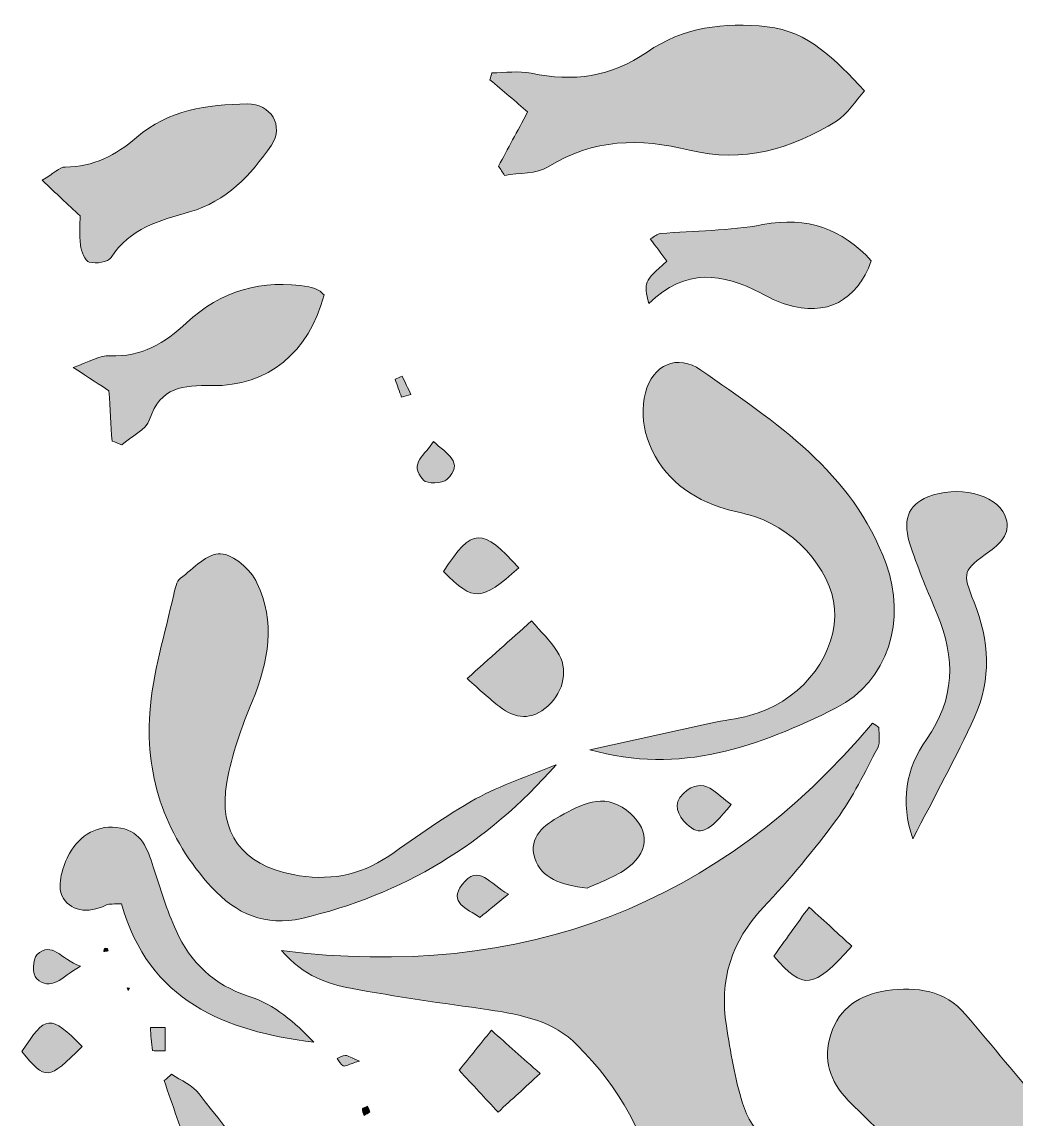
# Model space of a CAD drawing. Header units: centimetres. Extents: x -3.3 to 24.3, y 7.4 to 22.3.
# Drawn here: x 8.124 to 10.467, y 19.687 to 22.272 of the extents above; entities that cross this region are included whole.
import ezdxf

# ---------------------------------------------------------------- set-up
doc = ezdxf.new("R2010")
doc.units = ezdxf.units.CM
doc.header["$MEASUREMENT"] = 0
doc.layers.add('Layer 1', color=7, linetype='Continuous', lineweight=0)

# ---------------------------------------------------------------- blocks, each defined once
blk = doc.blocks.new('Block_0')
at = {"layer": 'Layer 1', "true_color": 0x000000, "transparency": 33554687}
h = blk.add_hatch(color=18, dxfattribs=at)
h.dxf.hatch_style = 2
edge = h.paths.add_edge_path()
edge.add_spline(control_points=[(9.247, 21.9323), (9.269, 21.9731), (9.291, 22.0139), (9.3157, 22.0599), (9.2881, 22.0834), (9.2575, 22.1096), (9.2269, 22.1357), (9.2285, 22.1411), (9.23, 22.1466), (9.2315, 22.152), (9.2625, 22.152), (9.2945, 22.1572), (9.3242, 22.151), (9.4227, 22.1305), (9.5116, 22.1416), (9.5971, 22.2009), (9.6811, 22.2593), (9.7789, 22.2719), (9.8801, 22.2606), (9.9781, 22.2497), (10.0391, 22.1839), (10.1095, 22.1098), (10.0871, 22.0849), (10.0697, 22.0547), (10.0437, 22.0384), (9.9376, 21.9721), (9.8221, 21.9393), (9.6973, 21.9699), (9.5803, 21.9987), (9.4705, 21.997), (9.3642, 21.9308), (9.3364, 21.9135), (9.2959, 21.9166), (9.2612, 21.9103), (9.2565, 21.9176), (9.2518, 21.925), (9.247, 21.9323)], knot_values=[0, 0, 0, 0, 1, 1, 1, 2, 2, 2, 3, 3, 3, 4, 4, 4, 5, 5, 5, 6, 6, 6, 7, 7, 7, 8, 8, 8, 9, 9, 9, 10, 10, 10, 11, 11, 11, 12, 12, 12, 12], degree=3, periodic=0)
h = blk.add_hatch(color=18, dxfattribs=at)
h.dxf.hatch_style = 2
edge = h.paths.add_edge_path()
edge.add_spline(control_points=[(8.2611, 21.8148), (8.2312, 21.8429), (8.2048, 21.8678), (8.1719, 21.8988), (8.1987, 21.9149), (8.2124, 21.9301), (8.2261, 21.9301), (8.2923, 21.9302), (8.3458, 21.9582), (8.3938, 21.9997), (8.4692, 22.0648), (8.5608, 22.0768), (8.6548, 22.0789), (8.7102, 22.0801), (8.7427, 22.0265), (8.7117, 21.9814), (8.6634, 21.9111), (8.6054, 21.8492), (8.5192, 21.8246), (8.4484, 21.8043), (8.3782, 21.7854), (8.3342, 21.7171), (8.3271, 21.7061), (8.2985, 21.7019), (8.2828, 21.706), (8.2728, 21.7086), (8.2641, 21.7316), (8.262, 21.7464), (8.2586, 21.771), (8.2611, 21.7964), (8.2611, 21.8148)], knot_values=[0, 0, 0, 0, 1, 1, 1, 2, 2, 2, 3, 3, 3, 4, 4, 4, 5, 5, 5, 6, 6, 6, 7, 7, 7, 8, 8, 8, 9, 9, 9, 10, 10, 10, 10], degree=3, periodic=0)
h = blk.add_hatch(color=18, dxfattribs=at)
h.dxf.hatch_style = 2
edge = h.paths.add_edge_path()
edge.add_spline(control_points=[(9.6013, 21.6085), (9.5888, 21.6591), (9.5888, 21.6591), (9.6439, 21.7087), (9.6313, 21.7252), (9.6186, 21.742), (9.6042, 21.7608), (9.6145, 21.7663), (9.6213, 21.7728), (9.6285, 21.7734), (9.709, 21.7804), (9.7908, 21.7796), (9.8698, 21.7944), (9.9749, 21.8141), (10.0566, 21.7844), (10.1254, 21.7094), (10.0908, 21.6138), (10.0198, 21.5777), (9.9258, 21.6062), (9.9045, 21.6126), (9.8842, 21.6232), (9.8643, 21.6336), (9.7752, 21.68), (9.6884, 21.6938), (9.6013, 21.6085)], knot_values=[0, 0, 0, 0, 1, 1, 1, 2, 2, 2, 3, 3, 3, 4, 4, 4, 5, 5, 5, 6, 6, 6, 7, 7, 7, 8, 8, 8, 8], degree=3, periodic=0)
h = blk.add_hatch(color=18, dxfattribs=at)
h.dxf.hatch_style = 2
edge = h.paths.add_edge_path()
edge.add_spline(control_points=[(8.3363, 21.2846), (8.334, 21.3221), (8.3317, 21.3595), (8.3291, 21.4031), (8.309, 21.4161), (8.2839, 21.4324), (8.2445, 21.4581), (8.2823, 21.4706), (8.3072, 21.4868), (8.3313, 21.4855), (8.4056, 21.4816), (8.4607, 21.5155), (8.5116, 21.563), (8.5934, 21.6394), (8.6899, 21.6666), (8.7997, 21.6479), (8.8079, 21.6465), (8.8159, 21.6432), (8.8234, 21.6395), (8.8283, 21.6371), (8.8319, 21.6324), (8.8361, 21.6287), (8.7998, 21.493), (8.7048, 21.4135), (8.5714, 21.4152), (8.5048, 21.416), (8.4499, 21.4128), (8.4248, 21.3353), (8.4169, 21.3109), (8.3818, 21.2954), (8.3591, 21.2758), (8.3515, 21.2787), (8.3439, 21.2817), (8.3363, 21.2846)], knot_values=[0, 0, 0, 0, 1, 1, 1, 2, 2, 2, 3, 3, 3, 4, 4, 4, 5, 5, 5, 6, 6, 6, 7, 7, 7, 8, 8, 8, 9, 9, 9, 10, 10, 10, 11, 11, 11, 11], degree=3, periodic=0)
h = blk.add_hatch(color=18, dxfattribs=at)
h.dxf.hatch_style = 2
edge = h.paths.add_edge_path()
edge.add_spline(control_points=[(9.4623, 20.5575), (9.5572, 20.5783), (9.6521, 20.5994), (9.747, 20.6199), (9.7773, 20.6264), (9.8084, 20.6298), (9.8383, 20.6377), (9.9517, 20.6675), (10.0361, 20.7665), (10.0395, 20.8717), (10.0425, 20.9652), (9.9569, 21.0721), (9.85, 21.1068), (9.8232, 21.1155), (9.795, 21.1197), (9.7684, 21.1287), (9.6864, 21.1567), (9.6252, 21.2098), (9.5972, 21.292), (9.5862, 21.3244), (9.5846, 21.3649), (9.593, 21.3982), (9.6098, 21.4644), (9.6689, 21.4904), (9.7241, 21.4518), (9.8992, 21.329), (10.0809, 21.2126), (10.1604, 20.9954), (10.2081, 20.8653), (10.1658, 20.7176), (10.0425, 20.6559), (9.8614, 20.5652), (9.6741, 20.4967), (9.4623, 20.5575)], knot_values=[0, 0, 0, 0, 1, 1, 1, 2, 2, 2, 3, 3, 3, 4, 4, 4, 5, 5, 5, 6, 6, 6, 7, 7, 7, 8, 8, 8, 9, 9, 9, 10, 10, 10, 11, 11, 11, 11], degree=3, periodic=0)
h = blk.add_hatch(color=18, dxfattribs=at)
h.dxf.hatch_style = 2
edge = h.paths.add_edge_path()
edge.add_spline(control_points=[(9.0186, 21.3878), (9.0135, 21.402), (9.0084, 21.4161), (9.0033, 21.4303), (9.0088, 21.4327), (9.0144, 21.4351), (9.02, 21.4375), (9.0268, 21.423), (9.0336, 21.4086), (9.0405, 21.3942), (9.0332, 21.392), (9.0259, 21.3899), (9.0186, 21.3878)], knot_values=[0, 0, 0, 0, 1, 1, 1, 2, 2, 2, 3, 3, 3, 4, 4, 4, 4], degree=3, periodic=0)
h = blk.add_hatch(color=18, dxfattribs=at)
h.dxf.hatch_style = 2
edge = h.paths.add_edge_path()
edge.add_spline(control_points=[(9.0938, 21.2834), (9.1253, 21.254), (9.1672, 21.2345), (9.1254, 21.1941), (9.1151, 21.1841), (9.0787, 21.1832), (9.07, 21.1926), (9.033, 21.2331), (9.0761, 21.2523), (9.0938, 21.2834)], knot_values=[0, 0, 0, 0, 1, 1, 1, 2, 2, 2, 3, 3, 3, 3], degree=3, periodic=0)
h = blk.add_hatch(color=18, dxfattribs=at)
h.dxf.hatch_style = 2
edge = h.paths.add_edge_path()
edge.add_spline(control_points=[(10.2233, 20.3472), (10.1936, 20.4344), (10.207, 20.514), (10.2551, 20.5816), (10.3234, 20.6776), (10.3235, 20.7735), (10.2807, 20.8764), (10.2592, 20.9283), (10.2373, 20.9802), (10.2192, 21.0333), (10.1973, 21.0975), (10.2107, 21.1333), (10.2587, 21.1531), (10.3266, 21.1811), (10.4191, 21.1596), (10.4401, 21.1099), (10.4566, 21.0707), (10.4335, 21.0465), (10.4047, 21.0253), (10.3406, 20.978), (10.3391, 20.9774), (10.3677, 20.905), (10.4035, 20.8144), (10.4093, 20.723), (10.3687, 20.6344), (10.3251, 20.5392), (10.2743, 20.4472), (10.2233, 20.3472)], knot_values=[0, 0, 0, 0, 1, 1, 1, 2, 2, 2, 3, 3, 3, 4, 4, 4, 5, 5, 5, 6, 6, 6, 7, 7, 7, 8, 8, 8, 9, 9, 9, 9], degree=3, periodic=0)
h = blk.add_hatch(color=18, dxfattribs=at)
h.dxf.hatch_style = 2
edge = h.paths.add_edge_path()
edge.add_spline(control_points=[(9.2949, 20.9858), (9.2041, 20.906), (9.1904, 20.9054), (9.117, 20.9772), (9.1855, 21.0812), (9.2079, 21.0823), (9.2949, 20.9858)], knot_values=[0, 0, 0, 0, 1, 1, 1, 2, 2, 2, 2], degree=3, periodic=0)
h = blk.add_hatch(color=18, dxfattribs=at)
h.dxf.hatch_style = 2
edge = h.paths.add_edge_path()
edge.add_spline(control_points=[(9.3825, 20.522), (9.2199, 20.335), (9.0203, 20.2155), (8.7838, 20.1601), (8.6979, 20.1401), (8.6281, 20.1711), (8.5713, 20.2331), (8.4651, 20.3488), (8.4147, 20.4885), (8.4252, 20.6432), (8.4315, 20.7374), (8.4615, 20.8301), (8.4816, 20.9233), (8.4845, 20.9368), (8.4883, 20.954), (8.4979, 20.9614), (8.5278, 20.9844), (8.5617, 21.021), (8.5921, 21.0192), (8.6227, 21.0174), (8.6629, 20.9816), (8.6779, 20.9506), (8.7222, 20.8587), (8.7051, 20.7654), (8.6673, 20.6729), (8.6419, 20.611), (8.6181, 20.5466), (8.6068, 20.481), (8.586, 20.3609), (8.6431, 20.2867), (8.7629, 20.2633), (8.8439, 20.2475), (8.9192, 20.2594), (8.9884, 20.307), (9.0557, 20.3532), (9.1218, 20.402), (9.193, 20.4414), (9.2528, 20.4744), (9.3191, 20.4956), (9.3825, 20.522)], knot_values=[0, 0, 0, 0, 1, 1, 1, 2, 2, 2, 3, 3, 3, 4, 4, 4, 5, 5, 5, 6, 6, 6, 7, 7, 7, 8, 8, 8, 9, 9, 9, 10, 10, 10, 11, 11, 11, 12, 12, 12, 13, 13, 13, 13], degree=3, periodic=0)
h = blk.add_hatch(color=18, dxfattribs=at)
h.dxf.hatch_style = 2
edge = h.paths.add_edge_path()
edge.add_spline(control_points=[(9.173, 20.725), (9.2276, 20.7739), (9.2733, 20.8148), (9.3247, 20.8608), (9.347, 20.835), (9.3693, 20.814), (9.3856, 20.7891), (9.4126, 20.7479), (9.4016, 20.696), (9.3631, 20.6603), (9.3254, 20.6253), (9.2868, 20.6303), (9.2493, 20.6589), (9.2252, 20.6772), (9.2034, 20.6985), (9.173, 20.725)], knot_values=[0, 0, 0, 0, 1, 1, 1, 2, 2, 2, 3, 3, 3, 4, 4, 4, 5, 5, 5, 5], degree=3, periodic=0)
h = blk.add_hatch(color=18, dxfattribs=at)
h.dxf.hatch_style = 2
edge = h.paths.add_edge_path()
edge.add_spline(control_points=[(8.7354, 20.0841), (9.3063, 20.0135), (9.7667, 20.1911), (10.1285, 20.6199), (10.1335, 20.6166), (10.1385, 20.6132), (10.1435, 20.6099), (10.1428, 20.5937), (10.1473, 20.5748), (10.1405, 20.5618), (10.1105, 20.5046), (10.082, 20.4456), (10.044, 20.3938), (9.9908, 20.3212), (9.9328, 20.2514), (9.871, 20.186), (9.7951, 20.1057), (9.7668, 20.0136), (9.784, 19.9068), (9.7938, 19.8457), (9.8035, 19.7839), (9.8219, 19.7251), (9.8322, 19.6923), (9.8537, 19.6521), (9.8816, 19.6381), (9.9305, 19.6135), (9.9546, 19.5722), (9.9877, 19.5349), (10.032, 19.4848), (10.0839, 19.4404), (10.1369, 19.3991), (10.1924, 19.3559), (10.2556, 19.3225), (10.3107, 19.279), (10.5252, 19.1097), (10.6415, 18.8914), (10.6326, 18.6138), (10.6304, 18.5462), (10.6267, 18.4783), (10.6169, 18.4116), (10.6115, 18.3754), (10.5918, 18.3414), (10.5785, 18.3064), (10.5704, 18.3069), (10.5622, 18.3074), (10.5541, 18.3078), (10.5482, 18.3414), (10.5361, 18.3752), (10.5377, 18.4083), (10.5427, 18.5159), (10.5173, 18.6145), (10.4663, 18.7085), (10.4462, 18.7454), (10.4292, 18.7848), (10.4172, 18.8249), (10.3888, 18.9198), (10.3303, 18.989), (10.2442, 19.0339), (10.1668, 19.0743), (10.0874, 19.1108), (10.0081, 19.1472), (9.9662, 19.1665), (9.9064, 19.1527), (9.8787, 19.0988), (9.7994, 18.9443), (9.7103, 18.7894), (9.7931, 18.604), (9.8298, 18.5219), (9.8565, 18.4353), (9.8864, 18.3503), (9.9121, 18.2774), (9.947, 18.2111), (10.0078, 18.1605), (10.0218, 18.1488), (10.031, 18.1314), (10.0481, 18.1093), (10.0276, 18.104), (10.0115, 18.0944), (10.0048, 18.0988), (9.9134, 18.1593), (9.8084, 18.2083), (9.7371, 18.2875), (9.6678, 18.3644), (9.6246, 18.4693), (9.5856, 18.568), (9.5328, 18.7014), (9.5305, 18.8401), (9.5615, 18.9831), (9.5984, 19.1529), (9.6373, 19.3232), (9.6177, 19.5013), (9.6016, 19.6479), (9.5305, 19.7617), (9.4325, 19.8617), (9.3774, 19.9179), (9.3005, 19.9338), (9.2239, 19.9448), (9.1152, 19.9602), (9.0063, 19.9751), (8.8985, 19.9956), (8.8449, 20.0057), (8.7909, 20.0226), (8.7354, 20.0841)], knot_values=[0, 0, 0, 0, 1, 1, 1, 2, 2, 2, 3, 3, 3, 4, 4, 4, 5, 5, 5, 6, 6, 6, 7, 7, 7, 8, 8, 8, 9, 9, 9, 10, 10, 10, 11, 11, 11, 12, 12, 12, 13, 13, 13, 14, 14, 14, 15, 15, 15, 16, 16, 16, 17, 17, 17, 18, 18, 18, 19, 19, 19, 20, 20, 20, 21, 21, 21, 22, 22, 22, 23, 23, 23, 24, 24, 24, 25, 25, 25, 26, 26, 26, 27, 27, 27, 28, 28, 28, 29, 29, 29, 30, 30, 30, 31, 31, 31, 32, 32, 32, 33, 33, 33, 34, 34, 34, 34], degree=3, periodic=0)
h = blk.add_hatch(color=18, dxfattribs=at)
h.dxf.hatch_style = 2
edge = h.paths.add_edge_path()
edge.add_spline(control_points=[(9.7955, 20.4283), (9.7413, 20.3621), (9.7206, 20.3528), (9.6908, 20.3822), (9.6696, 20.4032), (9.6555, 20.4291), (9.6828, 20.4543), (9.7325, 20.5001), (9.7605, 20.4508), (9.7955, 20.4283)], knot_values=[0, 0, 0, 0, 1, 1, 1, 2, 2, 2, 3, 3, 3, 3], degree=3, periodic=0)
h = blk.add_hatch(color=18, dxfattribs=at)
h.dxf.hatch_style = 2
edge = h.paths.add_edge_path()
edge.add_spline(control_points=[(9.4558, 20.2312), (9.3932, 20.24), (9.3477, 20.2539), (9.3324, 20.3019), (9.3167, 20.3514), (9.3549, 20.3808), (9.3923, 20.4011), (9.4412, 20.4277), (9.4928, 20.4579), (9.5484, 20.4148), (9.6014, 20.3737), (9.6057, 20.3221), (9.5537, 20.2812), (9.522, 20.2564), (9.481, 20.2436), (9.4558, 20.2312)], knot_values=[0, 0, 0, 0, 1, 1, 1, 2, 2, 2, 3, 3, 3, 4, 4, 4, 5, 5, 5, 5], degree=3, periodic=0)
h = blk.add_hatch(color=18, dxfattribs=at)
h.dxf.hatch_style = 2
edge = h.paths.add_edge_path()
edge.add_spline(control_points=[(8.8119, 19.8682), (8.6018, 19.8949), (8.4228, 19.9653), (8.3586, 20.1945), (8.3419, 20.1932), (8.33, 20.1955), (8.3215, 20.1912), (8.2798, 20.1701), (8.2354, 20.1769), (8.2183, 20.2138), (8.2065, 20.2392), (8.2202, 20.2844), (8.2362, 20.3131), (8.2605, 20.3566), (8.3031, 20.3827), (8.3567, 20.3729), (8.4057, 20.364), (8.4203, 20.3233), (8.4336, 20.2818), (8.4498, 20.231), (8.4651, 20.1795), (8.4872, 20.1312), (8.5212, 20.0566), (8.5766, 20.0028), (8.6571, 19.9772), (8.72, 19.9572), (8.7675, 19.9145), (8.8119, 19.8682)], knot_values=[0, 0, 0, 0, 1, 1, 1, 2, 2, 2, 3, 3, 3, 4, 4, 4, 5, 5, 5, 6, 6, 6, 7, 7, 7, 8, 8, 8, 9, 9, 9, 9], degree=3, periodic=0)
h = blk.add_hatch(color=18, dxfattribs=at)
h.dxf.hatch_style = 2
edge = h.paths.add_edge_path()
edge.add_spline(control_points=[(9.2702, 20.2171), (9.2409, 20.1932), (9.2223, 20.1779), (9.2033, 20.1624), (9.1709, 20.1829), (9.1298, 20.1981), (9.161, 20.2396), (9.1995, 20.2909), (9.227, 20.2401), (9.2702, 20.2171)], knot_values=[0, 0, 0, 0, 1, 1, 1, 2, 2, 2, 3, 3, 3, 3], degree=3, periodic=0)
h = blk.add_hatch(color=18, dxfattribs=at)
h.dxf.hatch_style = 2
edge = h.paths.add_edge_path()
edge.add_spline(control_points=[(9.9788, 20.1869), (10.0189, 20.1501), (10.0493, 20.1223), (10.0794, 20.0947), (9.988, 19.993), (9.9665, 19.9899), (9.8955, 20.0709), (9.9214, 20.107), (9.9485, 20.1446), (9.9788, 20.1869)], knot_values=[0, 0, 0, 0, 1, 1, 1, 2, 2, 2, 3, 3, 3, 3], degree=3, periodic=0)
h = blk.add_hatch(color=18, dxfattribs=at)
h.dxf.hatch_style = 2
edge = h.paths.add_edge_path()
edge.add_spline(control_points=[(8.2617, 20.0476), (8.2159, 20.0193), (8.1918, 19.9875), (8.1582, 20.0183), (8.1486, 20.0271), (8.1491, 20.0646), (8.1591, 20.0739), (8.1959, 20.1084), (8.2147, 20.064), (8.2617, 20.0476)], knot_values=[0, 0, 0, 0, 1, 1, 1, 2, 2, 2, 3, 3, 3, 3], degree=3, periodic=0)
h = blk.add_hatch(color=18, dxfattribs=at)
h.dxf.hatch_style = 2
edge = h.paths.add_edge_path()
edge.add_spline(control_points=[(8.3253, 20.0895), (8.326, 20.0874), (8.3266, 20.0853), (8.3273, 20.0833), (8.3239, 20.0828), (8.3205, 20.0824), (8.3171, 20.082), (8.3176, 20.0843), (8.3174, 20.0874), (8.3188, 20.0888), (8.32, 20.09), (8.3231, 20.0894), (8.3253, 20.0895)], knot_values=[0, 0, 0, 0, 1, 1, 1, 2, 2, 2, 3, 3, 3, 4, 4, 4, 4], degree=3, periodic=0)
h = blk.add_hatch(color=18, dxfattribs=at)
h.dxf.hatch_style = 2
h.paths.add_polyline_path([(8.3778, 19.9955), (8.3745, 19.9901), (8.3721, 19.9961)])
h = blk.add_hatch(color=18, dxfattribs=at)
h.dxf.hatch_style = 2
edge = h.paths.add_edge_path()
edge.add_spline(control_points=[(10.75, 18.3173), (10.7536, 18.3887), (10.7537, 18.4605), (10.7616, 18.5314), (10.7875, 18.7651), (10.7772, 18.992), (10.6595, 19.2043), (10.5765, 19.3538), (10.4656, 19.4738), (10.3103, 19.5481), (10.2168, 19.5928), (10.1413, 19.6588), (10.0704, 19.732), (10.0275, 19.7764), (10.011, 19.828), (10.0299, 19.8868), (10.05, 19.9497), (10.0981, 19.9808), (10.1618, 19.9899), (10.2324, 19.9999), (10.2991, 19.9912), (10.3473, 19.9339), (10.4724, 19.7854), (10.5981, 19.6374), (10.718, 19.4849), (10.8738, 19.2867), (10.9344, 19.0628), (10.8901, 18.8109), (10.877, 18.7368), (10.883, 18.6593), (10.8799, 18.5833), (10.8766, 18.5006), (10.8608, 18.421), (10.8142, 18.3507), (10.8041, 18.3354), (10.7891, 18.3234), (10.7763, 18.3098), (10.7675, 18.3123), (10.7587, 18.3148), (10.75, 18.3173)], knot_values=[0, 0, 0, 0, 1, 1, 1, 2, 2, 2, 3, 3, 3, 4, 4, 4, 5, 5, 5, 6, 6, 6, 7, 7, 7, 8, 8, 8, 9, 9, 9, 10, 10, 10, 11, 11, 11, 12, 12, 12, 13, 13, 13, 13], degree=3, periodic=0)
h = blk.add_hatch(color=18, dxfattribs=at)
h.dxf.hatch_style = 2
edge = h.paths.add_edge_path()
edge.add_spline(control_points=[(8.2662, 19.8586), (8.1853, 19.7779), (8.1801, 19.7776), (8.124, 19.8464), (8.1799, 19.9331), (8.1906, 19.9344), (8.2662, 19.8586)], knot_values=[0, 0, 0, 0, 1, 1, 1, 2, 2, 2, 2], degree=3, periodic=0)
h = blk.add_hatch(color=18, dxfattribs=at)
h.dxf.hatch_style = 2
edge = h.paths.add_edge_path()
edge.add_spline(control_points=[(8.4613, 19.903), (8.4613, 19.8848), (8.4613, 19.8665), (8.4613, 19.8483), (8.4511, 19.8485), (8.4324, 19.847), (8.432, 19.8492), (8.4283, 19.8668), (8.4281, 19.885), (8.4269, 19.9031), (8.4384, 19.9031), (8.4498, 19.903), (8.4613, 19.903)], knot_values=[0, 0, 0, 0, 1, 1, 1, 2, 2, 2, 3, 3, 3, 4, 4, 4, 4], degree=3, periodic=0)
h = blk.add_hatch(color=18, dxfattribs=at)
h.dxf.hatch_style = 2
edge = h.paths.add_edge_path()
edge.add_spline(control_points=[(9.345, 19.7946), (9.3076, 19.7603), (9.2795, 19.7345), (9.2459, 19.7037), (9.2144, 19.7376), (9.1868, 19.7674), (9.1544, 19.8023), (9.1802, 19.8343), (9.2022, 19.8617), (9.2301, 19.8964), (9.2686, 19.8623), (9.303, 19.8318), (9.345, 19.7946)], knot_values=[0, 0, 0, 0, 1, 1, 1, 2, 2, 2, 3, 3, 3, 4, 4, 4, 4], degree=3, periodic=0)
h = blk.add_hatch(color=18, dxfattribs=at)
h.dxf.hatch_style = 2
edge = h.paths.add_edge_path()
edge.add_spline(control_points=[(8.9191, 19.8239), (8.8935, 19.8159), (8.8855, 19.8106), (8.8811, 19.8127), (8.875, 19.8157), (8.8716, 19.8242), (8.867, 19.8304), (8.8733, 19.8329), (8.8797, 19.8376), (8.8858, 19.8372), (8.8931, 19.8367), (8.9002, 19.8318), (8.9191, 19.8239)], knot_values=[0, 0, 0, 0, 1, 1, 1, 2, 2, 2, 3, 3, 3, 4, 4, 4, 4], degree=3, periodic=0)
h = blk.add_hatch(color=18, dxfattribs=at)
h.dxf.hatch_style = 2
edge = h.paths.add_edge_path()
edge.add_spline(control_points=[(8.4766, 19.793), (8.4986, 19.7779), (8.5264, 19.7671), (8.5417, 19.7469), (8.6181, 19.6463), (8.7038, 19.552), (8.7445, 19.4275), (8.756, 19.3924), (8.7872, 19.3622), (8.8138, 19.334), (8.865, 19.2799), (8.8706, 19.2646), (8.831, 19.203), (8.807, 19.1657), (8.8028, 19.1379), (8.8275, 19.096), (8.8431, 19.0696), (8.8364, 19.0253), (8.8296, 18.991), (8.7979, 18.8309), (8.7599, 18.6719), (8.7304, 18.5113), (8.7209, 18.4601), (8.7247, 18.4045), (8.7327, 18.3526), (8.7452, 18.2721), (8.7764, 18.2488), (8.8587, 18.2447), (8.9317, 18.2411), (9.007, 18.249), (9.0774, 18.2338), (9.1811, 18.2116), (9.2819, 18.175), (9.3828, 18.1412), (9.4336, 18.1243), (9.4639, 18.0856), (9.4837, 18.0348), (9.5234, 17.9325), (9.5674, 17.8318), (9.6103, 17.7307), (9.6509, 17.6352), (9.724, 17.579), (9.8246, 17.5574), (9.932, 17.5343), (10.0393, 17.511), (10.1469, 17.4888), (10.2337, 17.4709), (10.3087, 17.4306), (10.3786, 17.38), (10.3778, 17.3736), (10.377, 17.3671), (10.3763, 17.3607), (10.357, 17.3588), (10.3375, 17.354), (10.3185, 17.3555), (10.1221, 17.3707), (9.9257, 17.3861), (9.7295, 17.4033), (9.5675, 17.4175), (9.4664, 17.5213), (9.3851, 17.6484), (9.355, 17.6954), (9.3337, 17.7486), (9.3118, 17.8004), (9.2654, 17.9104), (9.1889, 17.9694), (9.0647, 17.9684), (8.9183, 17.9673), (8.7716, 17.9714), (8.6253, 17.9788), (8.5644, 17.9819), (8.5011, 17.9908), (8.4443, 18.0117), (8.2701, 18.0761), (8.2144, 18.2037), (8.2162, 18.3944), (8.2166, 18.4309), (8.2414, 18.4677), (8.2568, 18.5035), (8.281, 18.5597), (8.3082, 18.6147), (8.3316, 18.6712), (8.3693, 18.7617), (8.3972, 18.8572), (8.4431, 18.9431), (8.5368, 19.1188), (8.5641, 19.3049), (8.5501, 19.4994), (8.5475, 19.5348), (8.5305, 19.5694), (8.5189, 19.6041), (8.4995, 19.6622), (8.4791, 19.72), (8.4591, 19.7779), (8.465, 19.7829), (8.4708, 19.788), (8.4766, 19.793)], knot_values=[0, 0, 0, 0, 1, 1, 1, 2, 2, 2, 3, 3, 3, 4, 4, 4, 5, 5, 5, 6, 6, 6, 7, 7, 7, 8, 8, 8, 9, 9, 9, 10, 10, 10, 11, 11, 11, 12, 12, 12, 13, 13, 13, 14, 14, 14, 15, 15, 15, 16, 16, 16, 17, 17, 17, 18, 18, 18, 19, 19, 19, 20, 20, 20, 21, 21, 21, 22, 22, 22, 23, 23, 23, 24, 24, 24, 25, 25, 25, 26, 26, 26, 27, 27, 27, 28, 28, 28, 29, 29, 29, 30, 30, 30, 31, 31, 31, 32, 32, 32, 32], degree=3, periodic=0)
h = blk.add_hatch(color=18, dxfattribs=at)
h.dxf.hatch_style = 2
edge = h.paths.add_edge_path()
edge.add_spline(control_points=[(8.944, 19.7035), (8.9395, 19.701), (8.935, 19.6985), (8.9305, 19.696), (8.9288, 19.7011), (8.9253, 19.7067), (8.9262, 19.7113), (8.9269, 19.7142), (8.9343, 19.7157), (8.9386, 19.7179), (8.9404, 19.7131), (8.9422, 19.7083), (8.944, 19.7035)], knot_values=[0, 0, 0, 0, 1, 1, 1, 2, 2, 2, 3, 3, 3, 4, 4, 4, 4], degree=3, periodic=0)
at = {"layer": 'Layer 1'}
blk.add_lwpolyline([(8.3778, 19.9955), (8.3745, 19.9901), (8.3721, 19.9961)], close=True, dxfattribs=at)
for points, knots in [([(9.247, 21.9323), (9.269, 21.9731), (9.291, 22.0139), (9.3157, 22.0599), (9.2881, 22.0834), (9.2575, 22.1096), (9.2269, 22.1357), (9.2285, 22.1411), (9.23, 22.1466), (9.2315, 22.152), (9.2625, 22.152), (9.2945, 22.1572), (9.3242, 22.151), (9.4227, 22.1305), (9.5116, 22.1416), (9.5971, 22.2009), (9.6811, 22.2593), (9.7789, 22.2719), (9.8801, 22.2606), (9.9781, 22.2497), (10.0391, 22.1839), (10.1095, 22.1098), (10.0871, 22.0849), (10.0697, 22.0547), (10.0437, 22.0384), (9.9376, 21.9721), (9.8221, 21.9393), (9.6973, 21.9699), (9.5803, 21.9987), (9.4705, 21.997), (9.3642, 21.9308), (9.3364, 21.9135), (9.2959, 21.9166), (9.2612, 21.9103), (9.2565, 21.9176), (9.2518, 21.925), (9.247, 21.9323)], [0, 0, 0, 0, 1, 1, 1, 2, 2, 2, 3, 3, 3, 4, 4, 4, 5, 5, 5, 6, 6, 6, 7, 7, 7, 8, 8, 8, 9, 9, 9, 10, 10, 10, 11, 11, 11, 12, 12, 12, 12]), ([(8.2611, 21.8148), (8.2312, 21.8429), (8.2048, 21.8678), (8.1719, 21.8988), (8.1987, 21.9149), (8.2124, 21.9301), (8.2261, 21.9301), (8.2923, 21.9302), (8.3458, 21.9582), (8.3938, 21.9997), (8.4692, 22.0648), (8.5608, 22.0768), (8.6548, 22.0789), (8.7102, 22.0801), (8.7427, 22.0265), (8.7117, 21.9814), (8.6634, 21.9111), (8.6054, 21.8492), (8.5192, 21.8246), (8.4484, 21.8043), (8.3782, 21.7854), (8.3342, 21.7171), (8.3271, 21.7061), (8.2985, 21.7019), (8.2828, 21.706), (8.2728, 21.7086), (8.2641, 21.7316), (8.262, 21.7464), (8.2586, 21.771), (8.2611, 21.7964), (8.2611, 21.8148)], [0, 0, 0, 0, 1, 1, 1, 2, 2, 2, 3, 3, 3, 4, 4, 4, 5, 5, 5, 6, 6, 6, 7, 7, 7, 8, 8, 8, 9, 9, 9, 10, 10, 10, 10]), ([(9.6013, 21.6085), (9.5888, 21.6591), (9.5888, 21.6591), (9.6439, 21.7087), (9.6313, 21.7252), (9.6186, 21.742), (9.6042, 21.7608), (9.6145, 21.7663), (9.6213, 21.7728), (9.6285, 21.7734), (9.709, 21.7804), (9.7908, 21.7796), (9.8698, 21.7944), (9.9749, 21.8141), (10.0566, 21.7844), (10.1254, 21.7094), (10.0908, 21.6138), (10.0198, 21.5777), (9.9258, 21.6062), (9.9045, 21.6126), (9.8842, 21.6232), (9.8643, 21.6336), (9.7752, 21.68), (9.6884, 21.6938), (9.6013, 21.6085)], [0, 0, 0, 0, 1, 1, 1, 2, 2, 2, 3, 3, 3, 4, 4, 4, 5, 5, 5, 6, 6, 6, 7, 7, 7, 8, 8, 8, 8]), ([(8.3363, 21.2846), (8.334, 21.3221), (8.3317, 21.3595), (8.3291, 21.4031), (8.309, 21.4161), (8.2839, 21.4324), (8.2445, 21.4581), (8.2823, 21.4706), (8.3072, 21.4868), (8.3313, 21.4855), (8.4056, 21.4816), (8.4607, 21.5155), (8.5116, 21.563), (8.5934, 21.6394), (8.6899, 21.6666), (8.7997, 21.6479), (8.8079, 21.6465), (8.8159, 21.6432), (8.8234, 21.6395), (8.8283, 21.6371), (8.8319, 21.6324), (8.8361, 21.6287), (8.7998, 21.493), (8.7048, 21.4135), (8.5714, 21.4152), (8.5048, 21.416), (8.4499, 21.4128), (8.4248, 21.3353), (8.4169, 21.3109), (8.3818, 21.2954), (8.3591, 21.2758), (8.3515, 21.2787), (8.3439, 21.2817), (8.3363, 21.2846)], [0, 0, 0, 0, 1, 1, 1, 2, 2, 2, 3, 3, 3, 4, 4, 4, 5, 5, 5, 6, 6, 6, 7, 7, 7, 8, 8, 8, 9, 9, 9, 10, 10, 10, 11, 11, 11, 11]), ([(9.4623, 20.5575), (9.5572, 20.5783), (9.6521, 20.5994), (9.747, 20.6199), (9.7773, 20.6264), (9.8084, 20.6298), (9.8383, 20.6377), (9.9517, 20.6675), (10.0361, 20.7665), (10.0395, 20.8717), (10.0425, 20.9652), (9.9569, 21.0721), (9.85, 21.1068), (9.8232, 21.1155), (9.795, 21.1197), (9.7684, 21.1287), (9.6864, 21.1567), (9.6252, 21.2098), (9.5972, 21.292), (9.5862, 21.3244), (9.5846, 21.3649), (9.593, 21.3982), (9.6098, 21.4644), (9.6689, 21.4904), (9.7241, 21.4518), (9.8992, 21.329), (10.0809, 21.2126), (10.1604, 20.9954), (10.2081, 20.8653), (10.1658, 20.7176), (10.0425, 20.6559), (9.8614, 20.5652), (9.6741, 20.4967), (9.4623, 20.5575)], [0, 0, 0, 0, 1, 1, 1, 2, 2, 2, 3, 3, 3, 4, 4, 4, 5, 5, 5, 6, 6, 6, 7, 7, 7, 8, 8, 8, 9, 9, 9, 10, 10, 10, 11, 11, 11, 11]), ([(9.0186, 21.3878), (9.0135, 21.402), (9.0084, 21.4161), (9.0033, 21.4303), (9.0088, 21.4327), (9.0144, 21.4351), (9.02, 21.4375), (9.0268, 21.423), (9.0336, 21.4086), (9.0405, 21.3942), (9.0332, 21.392), (9.0259, 21.3899), (9.0186, 21.3878)], [0, 0, 0, 0, 1, 1, 1, 2, 2, 2, 3, 3, 3, 4, 4, 4, 4]), ([(9.0938, 21.2834), (9.1253, 21.254), (9.1672, 21.2345), (9.1254, 21.1941), (9.1151, 21.1841), (9.0787, 21.1832), (9.07, 21.1926), (9.033, 21.2331), (9.0761, 21.2523), (9.0938, 21.2834)], [0, 0, 0, 0, 1, 1, 1, 2, 2, 2, 3, 3, 3, 3]), ([(10.2233, 20.3472), (10.1936, 20.4344), (10.207, 20.514), (10.2551, 20.5816), (10.3234, 20.6776), (10.3235, 20.7735), (10.2807, 20.8764), (10.2592, 20.9283), (10.2373, 20.9802), (10.2192, 21.0333), (10.1973, 21.0975), (10.2107, 21.1333), (10.2587, 21.1531), (10.3266, 21.1811), (10.4191, 21.1596), (10.4401, 21.1099), (10.4566, 21.0707), (10.4335, 21.0465), (10.4047, 21.0253), (10.3406, 20.978), (10.3391, 20.9774), (10.3677, 20.905), (10.4035, 20.8144), (10.4093, 20.723), (10.3687, 20.6344), (10.3251, 20.5392), (10.2743, 20.4472), (10.2233, 20.3472)], [0, 0, 0, 0, 1, 1, 1, 2, 2, 2, 3, 3, 3, 4, 4, 4, 5, 5, 5, 6, 6, 6, 7, 7, 7, 8, 8, 8, 9, 9, 9, 9]), ([(9.2949, 20.9858), (9.2041, 20.906), (9.1904, 20.9054), (9.117, 20.9772), (9.1855, 21.0812), (9.2079, 21.0823), (9.2949, 20.9858)], [0, 0, 0, 0, 1, 1, 1, 2, 2, 2, 2]), ([(9.3825, 20.522), (9.2199, 20.335), (9.0203, 20.2155), (8.7838, 20.1601), (8.6979, 20.1401), (8.6281, 20.1711), (8.5713, 20.2331), (8.4651, 20.3488), (8.4147, 20.4885), (8.4252, 20.6432), (8.4315, 20.7374), (8.4615, 20.8301), (8.4816, 20.9233), (8.4845, 20.9368), (8.4883, 20.954), (8.4979, 20.9614), (8.5278, 20.9844), (8.5617, 21.021), (8.5921, 21.0192), (8.6227, 21.0174), (8.6629, 20.9816), (8.6779, 20.9506), (8.7222, 20.8587), (8.7051, 20.7654), (8.6673, 20.6729), (8.6419, 20.611), (8.6181, 20.5466), (8.6068, 20.481), (8.586, 20.3609), (8.6431, 20.2867), (8.7629, 20.2633), (8.8439, 20.2475), (8.9192, 20.2594), (8.9884, 20.307), (9.0557, 20.3532), (9.1218, 20.402), (9.193, 20.4414), (9.2528, 20.4744), (9.3191, 20.4956), (9.3825, 20.522)], [0, 0, 0, 0, 1, 1, 1, 2, 2, 2, 3, 3, 3, 4, 4, 4, 5, 5, 5, 6, 6, 6, 7, 7, 7, 8, 8, 8, 9, 9, 9, 10, 10, 10, 11, 11, 11, 12, 12, 12, 13, 13, 13, 13]), ([(9.173, 20.725), (9.2276, 20.7739), (9.2733, 20.8148), (9.3247, 20.8608), (9.347, 20.835), (9.3693, 20.814), (9.3856, 20.7891), (9.4126, 20.7479), (9.4016, 20.696), (9.3631, 20.6603), (9.3254, 20.6253), (9.2868, 20.6303), (9.2493, 20.6589), (9.2252, 20.6772), (9.2034, 20.6985), (9.173, 20.725)], [0, 0, 0, 0, 1, 1, 1, 2, 2, 2, 3, 3, 3, 4, 4, 4, 5, 5, 5, 5]), ([(8.7354, 20.0841), (9.3063, 20.0135), (9.7667, 20.1911), (10.1285, 20.6199), (10.1335, 20.6166), (10.1385, 20.6132), (10.1435, 20.6099), (10.1428, 20.5937), (10.1473, 20.5748), (10.1405, 20.5618), (10.1105, 20.5046), (10.082, 20.4456), (10.044, 20.3938), (9.9908, 20.3212), (9.9328, 20.2514), (9.871, 20.186), (9.7951, 20.1057), (9.7668, 20.0136), (9.784, 19.9068), (9.7938, 19.8457), (9.8035, 19.7839), (9.8219, 19.7251), (9.8322, 19.6923), (9.8537, 19.6521), (9.8816, 19.6381), (9.9305, 19.6135), (9.9546, 19.5722), (9.9877, 19.5349), (10.032, 19.4848), (10.0839, 19.4404), (10.1369, 19.3991), (10.1924, 19.3559), (10.2556, 19.3225), (10.3107, 19.279), (10.5252, 19.1097), (10.6415, 18.8914), (10.6326, 18.6138), (10.6304, 18.5462), (10.6267, 18.4783), (10.6169, 18.4116), (10.6115, 18.3754), (10.5918, 18.3414), (10.5785, 18.3064), (10.5704, 18.3069), (10.5622, 18.3074), (10.5541, 18.3078), (10.5482, 18.3414), (10.5361, 18.3752), (10.5377, 18.4083), (10.5427, 18.5159), (10.5173, 18.6145), (10.4663, 18.7085), (10.4462, 18.7454), (10.4292, 18.7848), (10.4172, 18.8249), (10.3888, 18.9198), (10.3303, 18.989), (10.2442, 19.0339), (10.1668, 19.0743), (10.0874, 19.1108), (10.0081, 19.1472), (9.9662, 19.1665), (9.9064, 19.1527), (9.8787, 19.0988), (9.7994, 18.9443), (9.7103, 18.7894), (9.7931, 18.604), (9.8298, 18.5219), (9.8565, 18.4353), (9.8864, 18.3503), (9.9121, 18.2774), (9.947, 18.2111), (10.0078, 18.1605), (10.0218, 18.1488), (10.031, 18.1314), (10.0481, 18.1093), (10.0276, 18.104), (10.0115, 18.0944), (10.0048, 18.0988), (9.9134, 18.1593), (9.8084, 18.2083), (9.7371, 18.2875), (9.6678, 18.3644), (9.6246, 18.4693), (9.5856, 18.568), (9.5328, 18.7014), (9.5305, 18.8401), (9.5615, 18.9831), (9.5984, 19.1529), (9.6373, 19.3232), (9.6177, 19.5013), (9.6016, 19.6479), (9.5305, 19.7617), (9.4325, 19.8617), (9.3774, 19.9179), (9.3005, 19.9338), (9.2239, 19.9448), (9.1152, 19.9602), (9.0063, 19.9751), (8.8985, 19.9956), (8.8449, 20.0057), (8.7909, 20.0226), (8.7354, 20.0841)], [0, 0, 0, 0, 1, 1, 1, 2, 2, 2, 3, 3, 3, 4, 4, 4, 5, 5, 5, 6, 6, 6, 7, 7, 7, 8, 8, 8, 9, 9, 9, 10, 10, 10, 11, 11, 11, 12, 12, 12, 13, 13, 13, 14, 14, 14, 15, 15, 15, 16, 16, 16, 17, 17, 17, 18, 18, 18, 19, 19, 19, 20, 20, 20, 21, 21, 21, 22, 22, 22, 23, 23, 23, 24, 24, 24, 25, 25, 25, 26, 26, 26, 27, 27, 27, 28, 28, 28, 29, 29, 29, 30, 30, 30, 31, 31, 31, 32, 32, 32, 33, 33, 33, 34, 34, 34, 34]), ([(9.7955, 20.4283), (9.7413, 20.3621), (9.7206, 20.3528), (9.6908, 20.3822), (9.6696, 20.4032), (9.6555, 20.4291), (9.6828, 20.4543), (9.7325, 20.5001), (9.7605, 20.4508), (9.7955, 20.4283)], [0, 0, 0, 0, 1, 1, 1, 2, 2, 2, 3, 3, 3, 3]), ([(9.4558, 20.2312), (9.3932, 20.24), (9.3477, 20.2539), (9.3324, 20.3019), (9.3167, 20.3514), (9.3549, 20.3808), (9.3923, 20.4011), (9.4412, 20.4277), (9.4928, 20.4579), (9.5484, 20.4148), (9.6014, 20.3737), (9.6057, 20.3221), (9.5537, 20.2812), (9.522, 20.2564), (9.481, 20.2436), (9.4558, 20.2312)], [0, 0, 0, 0, 1, 1, 1, 2, 2, 2, 3, 3, 3, 4, 4, 4, 5, 5, 5, 5]), ([(8.8119, 19.8682), (8.6018, 19.8949), (8.4228, 19.9653), (8.3586, 20.1945), (8.3419, 20.1932), (8.33, 20.1955), (8.3215, 20.1912), (8.2798, 20.1701), (8.2354, 20.1769), (8.2183, 20.2138), (8.2065, 20.2392), (8.2202, 20.2844), (8.2362, 20.3131), (8.2605, 20.3566), (8.3031, 20.3827), (8.3567, 20.3729), (8.4057, 20.364), (8.4203, 20.3233), (8.4336, 20.2818), (8.4498, 20.231), (8.4651, 20.1795), (8.4872, 20.1312), (8.5212, 20.0566), (8.5766, 20.0028), (8.6571, 19.9772), (8.72, 19.9572), (8.7675, 19.9145), (8.8119, 19.8682)], [0, 0, 0, 0, 1, 1, 1, 2, 2, 2, 3, 3, 3, 4, 4, 4, 5, 5, 5, 6, 6, 6, 7, 7, 7, 8, 8, 8, 9, 9, 9, 9]), ([(9.2702, 20.2171), (9.2409, 20.1932), (9.2223, 20.1779), (9.2033, 20.1624), (9.1709, 20.1829), (9.1298, 20.1981), (9.161, 20.2396), (9.1995, 20.2909), (9.227, 20.2401), (9.2702, 20.2171)], [0, 0, 0, 0, 1, 1, 1, 2, 2, 2, 3, 3, 3, 3]), ([(9.9788, 20.1869), (10.0189, 20.1501), (10.0493, 20.1223), (10.0794, 20.0947), (9.988, 19.993), (9.9665, 19.9899), (9.8955, 20.0709), (9.9214, 20.107), (9.9485, 20.1446), (9.9788, 20.1869)], [0, 0, 0, 0, 1, 1, 1, 2, 2, 2, 3, 3, 3, 3]), ([(8.2617, 20.0476), (8.2159, 20.0193), (8.1918, 19.9875), (8.1582, 20.0183), (8.1486, 20.0271), (8.1491, 20.0646), (8.1591, 20.0739), (8.1959, 20.1084), (8.2147, 20.064), (8.2617, 20.0476)], [0, 0, 0, 0, 1, 1, 1, 2, 2, 2, 3, 3, 3, 3]), ([(8.3253, 20.0895), (8.326, 20.0874), (8.3266, 20.0853), (8.3273, 20.0833), (8.3239, 20.0828), (8.3205, 20.0824), (8.3171, 20.082), (8.3176, 20.0843), (8.3174, 20.0874), (8.3188, 20.0888), (8.32, 20.09), (8.3231, 20.0894), (8.3253, 20.0895)], [0, 0, 0, 0, 1, 1, 1, 2, 2, 2, 3, 3, 3, 4, 4, 4, 4]), ([(10.75, 18.3173), (10.7536, 18.3887), (10.7537, 18.4605), (10.7616, 18.5314), (10.7875, 18.7651), (10.7772, 18.992), (10.6595, 19.2043), (10.5765, 19.3538), (10.4656, 19.4738), (10.3103, 19.5481), (10.2168, 19.5928), (10.1413, 19.6588), (10.0704, 19.732), (10.0275, 19.7764), (10.011, 19.828), (10.0299, 19.8868), (10.05, 19.9497), (10.0981, 19.9808), (10.1618, 19.9899), (10.2324, 19.9999), (10.2991, 19.9912), (10.3473, 19.9339), (10.4724, 19.7854), (10.5981, 19.6374), (10.718, 19.4849), (10.8738, 19.2867), (10.9344, 19.0628), (10.8901, 18.8109), (10.877, 18.7368), (10.883, 18.6593), (10.8799, 18.5833), (10.8766, 18.5006), (10.8608, 18.421), (10.8142, 18.3507), (10.8041, 18.3354), (10.7891, 18.3234), (10.7763, 18.3098), (10.7675, 18.3123), (10.7587, 18.3148), (10.75, 18.3173)], [0, 0, 0, 0, 1, 1, 1, 2, 2, 2, 3, 3, 3, 4, 4, 4, 5, 5, 5, 6, 6, 6, 7, 7, 7, 8, 8, 8, 9, 9, 9, 10, 10, 10, 11, 11, 11, 12, 12, 12, 13, 13, 13, 13]), ([(8.2662, 19.8586), (8.1853, 19.7779), (8.1801, 19.7776), (8.124, 19.8464), (8.1799, 19.9331), (8.1906, 19.9344), (8.2662, 19.8586)], [0, 0, 0, 0, 1, 1, 1, 2, 2, 2, 2]), ([(8.4613, 19.903), (8.4613, 19.8848), (8.4613, 19.8665), (8.4613, 19.8483), (8.4511, 19.8485), (8.4324, 19.847), (8.432, 19.8492), (8.4283, 19.8668), (8.4281, 19.885), (8.4269, 19.9031), (8.4384, 19.9031), (8.4498, 19.903), (8.4613, 19.903)], [0, 0, 0, 0, 1, 1, 1, 2, 2, 2, 3, 3, 3, 4, 4, 4, 4]), ([(9.345, 19.7946), (9.3076, 19.7603), (9.2795, 19.7345), (9.2459, 19.7037), (9.2144, 19.7376), (9.1868, 19.7674), (9.1544, 19.8023), (9.1802, 19.8343), (9.2022, 19.8617), (9.2301, 19.8964), (9.2686, 19.8623), (9.303, 19.8318), (9.345, 19.7946)], [0, 0, 0, 0, 1, 1, 1, 2, 2, 2, 3, 3, 3, 4, 4, 4, 4]), ([(8.9191, 19.8239), (8.8935, 19.8159), (8.8855, 19.8106), (8.8811, 19.8127), (8.875, 19.8157), (8.8716, 19.8242), (8.867, 19.8304), (8.8733, 19.8329), (8.8797, 19.8376), (8.8858, 19.8372), (8.8931, 19.8367), (8.9002, 19.8318), (8.9191, 19.8239)], [0, 0, 0, 0, 1, 1, 1, 2, 2, 2, 3, 3, 3, 4, 4, 4, 4]), ([(8.4766, 19.793), (8.4986, 19.7779), (8.5264, 19.7671), (8.5417, 19.7469), (8.6181, 19.6463), (8.7038, 19.552), (8.7445, 19.4275), (8.756, 19.3924), (8.7872, 19.3622), (8.8138, 19.334), (8.865, 19.2799), (8.8706, 19.2646), (8.831, 19.203), (8.807, 19.1657), (8.8028, 19.1379), (8.8275, 19.096), (8.8431, 19.0696), (8.8364, 19.0253), (8.8296, 18.991), (8.7979, 18.8309), (8.7599, 18.6719), (8.7304, 18.5113), (8.7209, 18.4601), (8.7247, 18.4045), (8.7327, 18.3526), (8.7452, 18.2721), (8.7764, 18.2488), (8.8587, 18.2447), (8.9317, 18.2411), (9.007, 18.249), (9.0774, 18.2338), (9.1811, 18.2116), (9.2819, 18.175), (9.3828, 18.1412), (9.4336, 18.1243), (9.4639, 18.0856), (9.4837, 18.0348), (9.5234, 17.9325), (9.5674, 17.8318), (9.6103, 17.7307), (9.6509, 17.6352), (9.724, 17.579), (9.8246, 17.5574), (9.932, 17.5343), (10.0393, 17.511), (10.1469, 17.4888), (10.2337, 17.4709), (10.3087, 17.4306), (10.3786, 17.38), (10.3778, 17.3736), (10.377, 17.3671), (10.3763, 17.3607), (10.357, 17.3588), (10.3375, 17.354), (10.3185, 17.3555), (10.1221, 17.3707), (9.9257, 17.3861), (9.7295, 17.4033), (9.5675, 17.4175), (9.4664, 17.5213), (9.3851, 17.6484), (9.355, 17.6954), (9.3337, 17.7486), (9.3118, 17.8004), (9.2654, 17.9104), (9.1889, 17.9694), (9.0647, 17.9684), (8.9183, 17.9673), (8.7716, 17.9714), (8.6253, 17.9788), (8.5644, 17.9819), (8.5011, 17.9908), (8.4443, 18.0117), (8.2701, 18.0761), (8.2144, 18.2037), (8.2162, 18.3944), (8.2166, 18.4309), (8.2414, 18.4677), (8.2568, 18.5035), (8.281, 18.5597), (8.3082, 18.6147), (8.3316, 18.6712), (8.3693, 18.7617), (8.3972, 18.8572), (8.4431, 18.9431), (8.5368, 19.1188), (8.5641, 19.3049), (8.5501, 19.4994), (8.5475, 19.5348), (8.5305, 19.5694), (8.5189, 19.6041), (8.4995, 19.6622), (8.4791, 19.72), (8.4591, 19.7779), (8.465, 19.7829), (8.4708, 19.788), (8.4766, 19.793)], [0, 0, 0, 0, 1, 1, 1, 2, 2, 2, 3, 3, 3, 4, 4, 4, 5, 5, 5, 6, 6, 6, 7, 7, 7, 8, 8, 8, 9, 9, 9, 10, 10, 10, 11, 11, 11, 12, 12, 12, 13, 13, 13, 14, 14, 14, 15, 15, 15, 16, 16, 16, 17, 17, 17, 18, 18, 18, 19, 19, 19, 20, 20, 20, 21, 21, 21, 22, 22, 22, 23, 23, 23, 24, 24, 24, 25, 25, 25, 26, 26, 26, 27, 27, 27, 28, 28, 28, 29, 29, 29, 30, 30, 30, 31, 31, 31, 32, 32, 32, 32]), ([(8.944, 19.7035), (8.9395, 19.701), (8.935, 19.6985), (8.9305, 19.696), (8.9288, 19.7011), (8.9253, 19.7067), (8.9262, 19.7113), (8.9269, 19.7142), (8.9343, 19.7157), (8.9386, 19.7179), (8.9404, 19.7131), (8.9422, 19.7083), (8.944, 19.7035)], [0, 0, 0, 0, 1, 1, 1, 2, 2, 2, 3, 3, 3, 4, 4, 4, 4])]:
    blk.add_open_spline(points, degree=3, knots=knots, dxfattribs=at)

msp = doc.modelspace()

# ---------------------------------------------------------------- block references
at = {"layer": 'Layer 1'}
msp.add_blockref('Block_0', (0, 0), dxfattribs=at)

doc.saveas('drawing.dxf')
